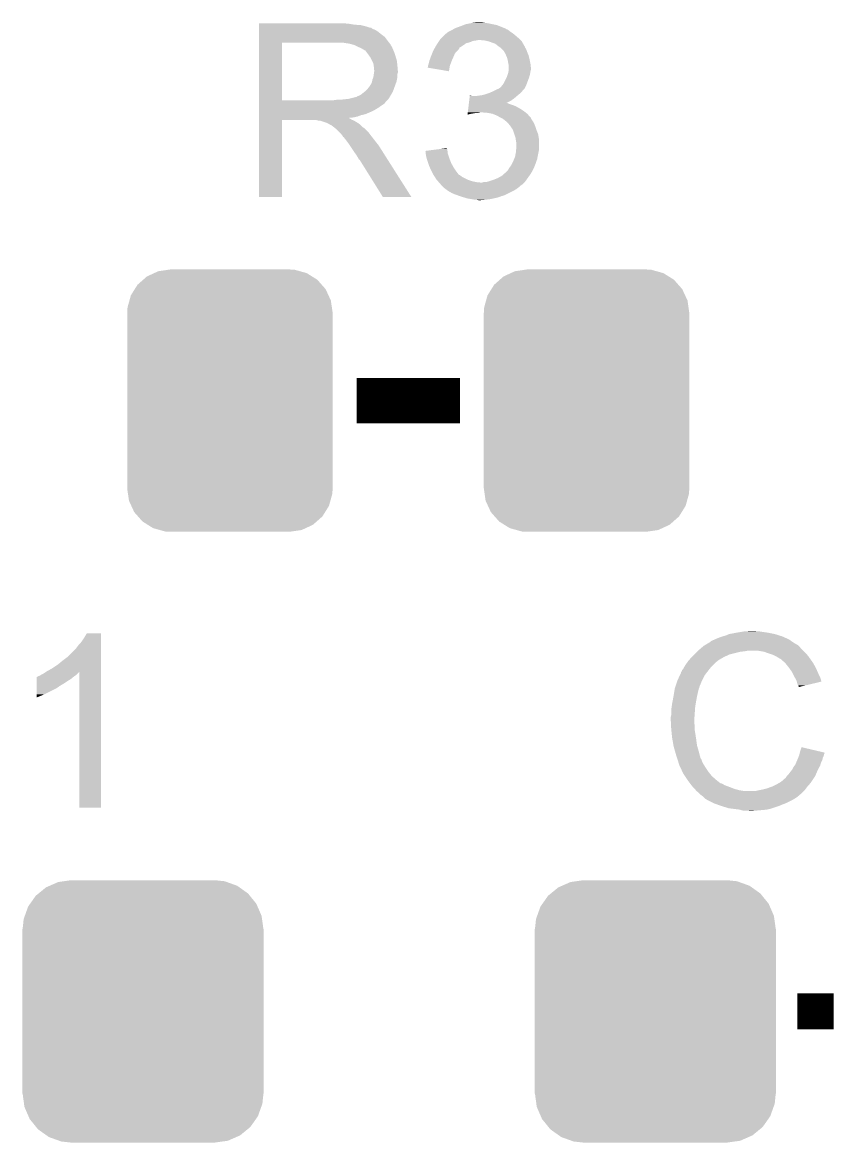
# Model space of a CAD drawing. Extents: x -1.3 to 24.2, y -3.9 to 53.4.
# Drawn here: x 9.44 to 14, y 10.49 to 16.78 of the extents above; entities that cross this region are included whole.
import ezdxf

# ---------------------------------------------------------------- set-up
doc = ezdxf.new("R2010")
doc.units = 0
doc.layers.get('0').update_dxf_attribs({"linetype": 'CONTINUOUS'})
doc.layers.add('WIFI_BLE_CLICK_V102_GTO', color=14, linetype='CONTINUOUS')
doc.layers.add('WIFI_BLE_CLICK_V102_GTS', color=12, linetype='CONTINUOUS')

# ---------------------------------------------------------------- blocks, each defined once
blk = doc.blocks.new('CUSTOM_57')
for points in [[(-0.486794, 0.678626), (-0.465932, 0.697008), (0.490572, 0.678626), (0.461224, 0.697008)], [(-0.465932, 0.697008), (-0.425122, 0.715892), (0.461224, 0.697008), (0.431072, 0.715892)], [(-0.425122, 0.715892), (-0.402214, 0.726492), (0.431072, 0.715892), (0.392864, 0.726492)], [(-0.402214, 0.726492), (-0.346074, 0.73466), (0.392864, 0.726492), (0.36342, 0.73466)], [(-0.346074, 0.73466), (-0.33274, 0.7366), (0.36342, 0.73466), (0.33274, 0.7366)], [(-0.53404, 0.625952), (-0.518606, 0.650592), (0.536988, 0.625952), (0.515276, 0.650592)], [(-0.518606, 0.650592), (-0.486794, 0.678626), (0.515276, 0.650592), (0.490572, 0.678626)], [(-0.563878, 0.562234), (-0.555872, 0.591092), (0.566472, 0.562234), (0.55312, 0.591092)], [(-0.555872, 0.591092), (-0.53404, 0.625952), (0.55312, 0.591092), (0.536988, 0.625952)], [(-0.57658, 0.49276), (-0.57464, 0.52344), (0.57658, 0.49276), (0.572118, 0.52344)], [(-0.57464, 0.52344), (-0.563878, 0.562234), (0.572118, 0.52344), (0.566472, 0.562234)], [(-0.57658, -0.49276), (-0.57658, 0.49276), (0.57658, -0.49276), (0.57658, 0.49276)], [(-0.572116, -0.52344), (-0.57658, -0.49276), (0.57464, -0.52344), (0.57658, -0.49276)], [(-0.566472, -0.562234), (-0.572116, -0.52344), (0.563876, -0.562234), (0.57464, -0.52344)], [(-0.553118, -0.591092), (-0.566472, -0.562234), (0.555872, -0.591092), (0.563876, -0.562234)], [(-0.536988, -0.625952), (-0.553118, -0.591092), (0.534038, -0.625952), (0.555872, -0.591092)], [(-0.515274, -0.650592), (-0.536988, -0.625952), (0.518606, -0.650592), (0.534038, -0.625952)], [(-0.490572, -0.678626), (-0.515274, -0.650592), (0.486792, -0.678626), (0.518606, -0.650592)], [(-0.461222, -0.697008), (-0.490572, -0.678626), (0.465932, -0.697008), (0.486792, -0.678626)], [(-0.431072, -0.715892), (-0.461222, -0.697008), (0.42512, -0.715892), (0.465932, -0.697008)], [(-0.392862, -0.726492), (-0.431072, -0.715892), (0.402214, -0.726492), (0.42512, -0.715892)], [(-0.36342, -0.73466), (-0.392862, -0.726492), (0.346072, -0.73466), (0.402214, -0.726492)], [(-0.33274, -0.7366), (-0.36342, -0.73466), (0.33274, -0.7366), (0.346072, -0.73466)]]:
    blk.add_solid(points)
blk = doc.blocks.new('CUSTOM_58')
for points in [[(-0.586032, 0.66231), (-0.544558, 0.696232), (0.58904, 0.66231), (0.541268, 0.696232)], [(-0.544558, 0.696232), (-0.523568, 0.705436), (0.541268, 0.696232), (0.528306, 0.705436)], [(-0.523568, 0.705436), (-0.47634, 0.726144), (0.528306, 0.705436), (0.470706, 0.726144)], [(-0.47634, 0.726144), (-0.444658, 0.730636), (0.470706, 0.726144), (0.45821, 0.730636)], [(-0.444658, 0.730636), (-0.40259, 0.7366), (0.45821, 0.730636), (0.40259, 0.7366)], [(-0.633606, 0.604434), (-0.602216, 0.649072), (0.635932, 0.604434), (0.599766, 0.649072)], [(-0.602216, 0.649072), (-0.586032, 0.66231), (0.599766, 0.649072), (0.58904, 0.66231)], [(-0.663508, 0.536078), (-0.645062, 0.58814), (0.665526, 0.536078), (0.642988, 0.58814)], [(-0.645062, 0.58814), (-0.633606, 0.604434), (0.642988, 0.58814), (0.635932, 0.604434)], [(-0.67564, 0.46228), (-0.669936, 0.517928), (0.67564, 0.46228), (0.668014, 0.517928)], [(-0.669936, 0.517928), (-0.663508, 0.536078), (0.668014, 0.517928), (0.665526, 0.536078)], [(-0.67691, -0.46228), (-0.67691, 0.46228), (0.67691, -0.46228), (0.67691, 0.46228)], [(-0.668012, -0.517928), (-0.67564, -0.46228), (0.669936, -0.517928), (0.67564, -0.46228)], [(-0.665526, -0.536078), (-0.668012, -0.517928), (0.663506, -0.536078), (0.669936, -0.517928)], [(-0.642986, -0.58814), (-0.665526, -0.536078), (0.645062, -0.58814), (0.663506, -0.536078)], [(-0.635932, -0.604434), (-0.642986, -0.58814), (0.633604, -0.604434), (0.645062, -0.58814)], [(-0.599764, -0.649072), (-0.635932, -0.604434), (0.602216, -0.649072), (0.633604, -0.604434)], [(-0.58904, -0.66231), (-0.599764, -0.649072), (0.58603, -0.66231), (0.602216, -0.649072)], [(-0.541266, -0.696232), (-0.58904, -0.66231), (0.544558, -0.696232), (0.58603, -0.66231)], [(-0.528306, -0.705436), (-0.541266, -0.696232), (0.523566, -0.705436), (0.544558, -0.696232)], [(-0.470704, -0.726144), (-0.528306, -0.705436), (0.47634, -0.726144), (0.523566, -0.705436)], [(-0.45821, -0.730636), (-0.470704, -0.726144), (0.444656, -0.730636), (0.47634, -0.726144)], [(-0.40259, -0.7366), (-0.45821, -0.730636), (0.40259, -0.7366), (0.444656, -0.730636)]]:
    blk.add_solid(points)

msp = doc.modelspace()

# ---------------------------------------------------------------- linework, layer by layer
at = {"layer": 'WIFI_BLE_CLICK_V102_GTO'}
for points, const_width in [([(11.31824, 14.6558), (11.89736, 14.6558)], 0.254), ([(13.7922, 11.2268), (13.9954, 11.2268)], 0.2032)]:
    msp.add_lwpolyline(points, dxfattribs=dict(at, const_width=const_width))
for points in [[(10.76962, 16.77162), (10.769622, 16.77416), (11.27506, 16.77162), (11.24712, 16.77416)], [(10.76962, 16.76654), (10.76962, 16.77162), (11.305538, 16.76654), (11.27506, 16.77162)], [(10.76962, 16.764), (10.76962, 16.76654), (11.3411, 16.764), (11.305538, 16.76654)], [(10.76962, 16.75638), (10.76962, 16.764), (11.371578, 16.75638), (11.3411, 16.764)], [(10.76962, 16.7513), (10.76962, 16.75638), (11.386822, 16.7513), (11.371578, 16.75638)], [(10.76962, 16.74876), (10.76962, 16.7513), (11.399522, 16.74876), (11.386822, 16.7513)], [(10.76962, 16.748738), (10.76962, 16.74876), (11.40206, 16.748738), (11.399522, 16.74876)], [(10.76962, 16.746214), (10.76962, 16.748738), (11.402074, 16.746214), (11.40206, 16.748738)], [(10.76962, 16.74114), (10.76962, 16.746214), (11.41222, 16.74114), (11.402074, 16.746214)], [(10.76962, 16.736058), (10.76962, 16.74114), (11.424922, 16.736058), (11.41222, 16.74114)], [(10.76962, 16.7259), (10.76962, 16.736058), (11.44016, 16.7259), (11.424922, 16.736058)], [(11.836402, 16.72844), (11.856714, 16.738598), (12.1793, 16.72844), (12.166602, 16.738598)], [(11.856714, 16.738598), (11.856718, 16.7386), (12.166602, 16.738598), (12.166598, 16.7386)], [(11.856718, 16.7386), (11.860952, 16.74114), (12.166598, 16.7386), (12.158984, 16.74114)], [(11.860952, 16.74114), (11.865178, 16.743676), (12.158984, 16.74114), (12.15644, 16.743676)], [(11.865178, 16.743676), (11.86942, 16.74622), (12.15644, 16.743676), (12.150082, 16.74622)], [(11.86942, 16.74622), (11.89736, 16.75638), (12.150082, 16.74622), (12.124686, 16.75638)], [(11.89736, 16.75638), (11.917166, 16.763998), (12.124686, 16.75638), (12.105642, 16.763998)], [(11.917166, 16.763998), (11.930382, 16.76908), (12.105642, 16.763998), (12.08024, 16.76908)], [(11.930382, 16.76908), (11.95578, 16.77416), (12.08024, 16.76908), (12.057378, 16.77416)], [(11.95578, 16.77416), (11.96848, 16.7767), (12.057378, 16.77416), (12.03706, 16.7767)], [(11.96848, 16.7767), (11.988802, 16.77924), (12.03706, 16.7767), (12.021822, 16.77924)], [(10.769618, 16.67764), (10.76962, 16.697958), (11.49096, 16.67764), (11.475722, 16.697958)], [(10.769618, 16.66494), (10.769618, 16.67764), (11.500838, 16.66494), (11.49096, 16.67764)], [(10.76962, 16.7132), (10.76962, 16.7259), (11.4554, 16.7132), (11.44016, 16.7259)], [(10.76962, 16.697958), (10.76962, 16.7132), (11.475722, 16.697958), (11.4554, 16.7132)], [(11.772896, 16.662398), (11.776284, 16.66748), (11.932916, 16.662398), (11.953238, 16.66748)], [(11.776284, 16.66748), (11.781364, 16.675098), (11.953238, 16.66748), (11.971018, 16.675098)], [(11.781364, 16.675098), (11.783058, 16.67764), (11.971018, 16.675098), (11.9888, 16.67764)], [(11.783058, 16.67764), (11.784752, 16.68018), (11.9888, 16.67764), (12.001498, 16.68018)], [(11.784752, 16.68018), (11.788142, 16.685262), (12.237722, 16.68018), (12.23264, 16.685262)], [(11.788142, 16.685262), (11.793222, 16.690342), (12.23264, 16.685262), (12.22756, 16.690342)], [(11.793222, 16.690342), (11.80846, 16.70558), (12.22756, 16.690342), (12.20978, 16.70558)], [(11.80846, 16.70558), (11.818624, 16.715742), (12.20978, 16.70558), (12.197586, 16.715742)], [(11.818624, 16.715742), (11.823696, 16.71828), (12.197586, 16.715742), (12.19454, 16.71828)], [(11.823696, 16.71828), (11.8237, 16.718282), (12.19454, 16.71828), (12.194538, 16.718282)], [(11.8237, 16.718282), (11.82878, 16.72336), (12.194538, 16.718282), (12.18692, 16.72336)], [(11.82878, 16.72336), (11.836402, 16.72844), (12.18692, 16.72336), (12.1793, 16.72844)], [(12.037058, 16.67764), (12.011662, 16.68018), (12.240262, 16.67764), (12.237722, 16.68018)], [(12.059918, 16.67256), (12.037058, 16.67764), (12.245342, 16.67256), (12.240262, 16.67764)], [(12.059924, 16.672558), (12.059918, 16.67256), (12.245342, 16.672558), (12.245342, 16.67256)], [(12.08024, 16.66494), (12.059924, 16.672558), (12.249576, 16.66494), (12.245342, 16.672558)], [(10.769612, 16.342382), (10.769618, 16.66492), (10.89914, 16.342382), (10.899142, 16.66492)], [(10.769618, 16.66492), (10.769618, 16.66494), (10.899142, 16.66492), (11.20648, 16.66494)], [(11.277602, 16.65986), (11.244582, 16.66494), (11.504788, 16.65986), (11.500838, 16.66494)], [(11.296242, 16.654776), (11.277602, 16.65986), (11.50874, 16.654776), (11.504788, 16.65986)], [(11.30554, 16.65224), (11.296242, 16.654776), (11.508744, 16.65224), (11.50874, 16.654776)], [(11.305552, 16.652234), (11.30554, 16.65224), (11.508744, 16.652234), (11.508744, 16.65224)], [(11.32586, 16.64208), (11.305552, 16.652234), (11.51636, 16.64208), (11.508744, 16.652234)], [(11.34364, 16.63446), (11.32586, 16.64208), (11.519408, 16.63446), (11.51636, 16.64208)], [(11.35211, 16.62938), (11.34364, 16.63446), (11.52144, 16.62938), (11.519408, 16.63446)], [(11.35634, 16.626842), (11.35211, 16.62938), (11.522528, 16.626842), (11.52144, 16.62938)], [(11.363964, 16.62176), (11.35634, 16.626842), (11.524706, 16.62176), (11.522528, 16.626842)], [(11.366504, 16.621752), (11.363964, 16.62176), (11.52471, 16.621752), (11.524706, 16.62176)], [(11.37412, 16.6116), (11.366504, 16.621752), (11.52906, 16.6116), (11.52471, 16.621752)], [(11.38174, 16.60144), (11.37412, 16.6116), (11.532448, 16.60144), (11.52906, 16.6116)], [(11.73734, 16.593818), (11.741572, 16.603978), (11.865064, 16.593818), (11.86942, 16.603978)], [(11.741572, 16.603978), (11.746862, 16.616678), (11.86942, 16.603978), (11.879578, 16.616678)], [(11.746862, 16.616678), (11.75004, 16.624302), (11.879578, 16.616678), (11.887202, 16.624302)], [(11.75004, 16.624302), (11.751518, 16.626838), (11.887202, 16.624302), (11.889738, 16.626838)], [(11.751518, 16.626838), (11.75596, 16.634454), (11.889738, 16.626838), (11.894816, 16.634454)], [(11.75596, 16.634454), (11.757438, 16.636988), (11.894816, 16.634454), (11.89482, 16.636988)], [(11.757438, 16.636988), (11.764854, 16.6497), (11.89482, 16.636988), (11.91514, 16.6497)], [(11.764854, 16.6497), (11.767818, 16.65478), (11.91514, 16.6497), (11.92225, 16.65478)], [(11.767818, 16.65478), (11.772896, 16.662398), (11.92225, 16.65478), (11.932916, 16.662398)], [(12.095478, 16.65986), (12.08024, 16.66494), (12.252398, 16.65986), (12.249576, 16.66494)], [(12.10818, 16.6497), (12.095478, 16.65986), (12.258042, 16.6497), (12.252398, 16.65986)], [(12.111572, 16.647156), (12.10818, 16.6497), (12.26058, 16.647156), (12.258042, 16.6497)], [(12.11834, 16.64208), (12.111572, 16.647156), (12.262274, 16.64208), (12.26058, 16.647156)], [(12.122154, 16.639538), (12.11834, 16.64208), (12.26312, 16.639538), (12.262274, 16.64208)], [(12.12596, 16.637), (12.122154, 16.639538), (12.264644, 16.637), (12.26312, 16.639538)], [(12.13612, 16.62684), (12.12596, 16.637), (12.27074, 16.62684), (12.264644, 16.637)], [(12.143738, 16.61922), (12.13612, 16.62684), (12.273282, 16.61922), (12.27074, 16.62684)], [(12.148094, 16.611602), (12.143738, 16.61922), (12.27582, 16.611602), (12.273282, 16.61922)], [(12.1539, 16.601442), (12.148094, 16.611602), (12.280174, 16.601442), (12.27582, 16.611602)], [(11.390812, 16.58874), (11.38174, 16.60144), (11.53668, 16.58874), (11.532448, 16.60144)], [(11.39444, 16.583658), (11.390812, 16.58874), (11.538206, 16.583658), (11.53668, 16.58874)], [(11.4046, 16.563338), (11.39444, 16.583658), (11.5443, 16.563338), (11.538206, 16.583658)], [(11.41222, 16.548096), (11.4046, 16.563338), (11.545826, 16.548096), (11.5443, 16.563338)], [(11.413672, 16.53794), (11.41222, 16.548096), (11.54684, 16.53794), (11.545826, 16.548096)], [(11.719562, 16.537942), (11.722098, 16.54556), (11.842404, 16.537942), (11.845174, 16.54556)], [(11.722098, 16.54556), (11.726546, 16.56334), (11.845174, 16.54556), (11.85164, 16.56334)], [(11.726546, 16.56334), (11.727182, 16.56588), (11.85164, 16.56334), (11.852768, 16.56588)], [(11.727182, 16.56588), (11.73457, 16.5862), (11.852768, 16.56588), (11.8618, 16.5862)], [(11.73457, 16.5862), (11.73734, 16.593818), (11.8618, 16.5862), (11.865064, 16.593818)], [(12.157168, 16.593818), (12.1539, 16.601442), (12.28344, 16.593818), (12.280174, 16.601442)], [(12.16152, 16.583662), (12.157168, 16.593818), (12.28598, 16.583662), (12.28344, 16.593818)], [(12.164424, 16.5735), (12.16152, 16.583662), (12.28852, 16.5735), (12.28598, 16.583662)], [(12.1666, 16.565882), (12.164424, 16.5735), (12.290044, 16.565882), (12.28852, 16.5735)], [(12.16914, 16.55064), (12.1666, 16.565882), (12.293092, 16.55064), (12.290044, 16.565882)], [(12.16965, 16.5481), (12.16914, 16.55064), (12.2936, 16.5481), (12.293092, 16.55064)], [(12.17168, 16.537942), (12.16965, 16.5481), (12.29473, 16.537942), (12.2936, 16.5481)], [(11.412218, 16.471898), (11.414758, 16.489676), (11.54684, 16.471898), (11.54684, 16.489676)], [(11.41476, 16.530318), (11.413672, 16.53794), (11.547476, 16.530318), (11.54684, 16.53794)], [(11.414758, 16.489676), (11.415846, 16.497298), (11.54684, 16.489676), (11.549378, 16.497298)], [(11.414762, 16.517618), (11.41476, 16.530318), (11.548534, 16.517618), (11.547476, 16.530318)], [(11.4173, 16.509996), (11.414762, 16.517618), (11.54917, 16.509996), (11.548534, 16.517618)], [(11.415846, 16.497298), (11.4173, 16.50746), (11.549378, 16.497298), (11.549378, 16.50746)], [(11.4173, 16.507462), (11.4173, 16.509996), (11.54938, 16.507462), (11.54917, 16.509996)], [(11.4173, 16.50746), (11.4173, 16.507462), (11.549378, 16.50746), (11.54938, 16.507462)], [(11.71702, 16.525258), (11.717022, 16.527784), (11.839782, 16.525258), (11.840204, 16.527784)], [(11.836378, 16.504924), (11.71702, 16.525258), (11.836378, 16.504924), (11.839782, 16.525258)], [(11.717022, 16.527784), (11.71956, 16.532864), (11.840204, 16.527784), (11.841054, 16.532864)], [(11.71956, 16.535398), (11.719562, 16.537942), (11.84148, 16.535398), (11.842404, 16.537942)], [(11.71956, 16.532864), (11.71956, 16.535398), (11.841054, 16.532864), (11.84148, 16.535398)], [(12.16152, 16.474442), (12.165752, 16.487138), (12.287432, 16.474442), (12.29106, 16.487138)], [(12.165752, 16.487138), (12.16914, 16.4973), (12.29106, 16.487138), (12.292752, 16.4973)], [(12.16914, 16.4973), (12.169986, 16.50238), (12.292752, 16.4973), (12.2936, 16.50238)], [(12.169986, 16.50238), (12.171678, 16.512538), (12.2936, 16.50238), (12.29614, 16.512538)], [(12.171678, 16.512538), (12.17168, 16.512542), (12.29614, 16.512538), (12.29614, 16.512542)], [(12.17168, 16.525238), (12.17168, 16.537942), (12.29614, 16.525238), (12.29473, 16.537942)], [(12.17168, 16.512542), (12.17168, 16.525238), (12.29614, 16.512542), (12.29614, 16.525238)], [(11.3792, 16.40586), (11.389358, 16.418558), (11.52698, 16.40586), (11.531598, 16.418558)], [(11.389358, 16.418558), (11.391898, 16.4211), (11.531598, 16.418558), (11.532522, 16.4211)], [(11.391898, 16.4211), (11.39444, 16.426178), (11.532522, 16.4211), (11.534368, 16.426178)], [(11.39444, 16.426178), (11.399518, 16.433798), (11.534368, 16.426178), (11.537138, 16.433798)], [(11.399518, 16.433798), (11.404598, 16.446498), (11.537138, 16.433798), (11.541756, 16.446498)], [(11.404598, 16.4465), (11.40714, 16.459198), (11.541758, 16.4465), (11.544298, 16.459198)], [(11.404598, 16.446498), (11.404598, 16.4465), (11.541756, 16.446498), (11.541758, 16.4465)], [(11.40714, 16.459198), (11.412218, 16.471898), (11.544298, 16.459198), (11.54684, 16.471898)], [(12.120882, 16.410942), (12.131042, 16.421102), (12.261848, 16.410942), (12.26693, 16.421102)], [(12.131042, 16.421102), (12.137136, 16.42872), (12.26693, 16.421102), (12.27074, 16.42872)], [(12.137136, 16.42872), (12.141202, 16.433802), (12.27074, 16.42872), (12.272644, 16.433802)], [(12.141202, 16.433802), (12.158978, 16.46936), (12.272644, 16.433802), (12.28598, 16.46936)], [(12.158978, 16.46936), (12.16152, 16.474442), (12.28598, 16.46936), (12.287432, 16.474442)], [(11.272518, 16.34998), (11.313158, 16.36014), (11.496886, 16.34998), (11.503662, 16.36014)], [(11.315696, 16.36014), (11.323316, 16.365218), (11.503662, 16.36014), (11.506624, 16.365218)], [(11.323316, 16.365218), (11.330938, 16.36776), (11.506624, 16.365218), (11.508106, 16.36776)], [(11.330938, 16.36776), (11.341098, 16.372838), (11.508106, 16.36776), (11.511068, 16.372838)], [(11.341098, 16.372838), (11.363322, 16.390618), (11.511068, 16.372838), (11.52144, 16.390618)], [(11.363322, 16.390618), (11.366498, 16.393158), (11.52144, 16.390618), (11.522362, 16.393158)], [(11.366498, 16.393158), (11.3792, 16.40586), (11.522362, 16.393158), (11.52698, 16.40586)], [(11.949928, 16.33982), (11.951442, 16.35252), (12.184378, 16.33982), (12.202162, 16.35252)], [(11.951442, 16.35252), (11.952956, 16.36522), (12.202162, 16.35252), (12.216976, 16.36522)], [(11.952956, 16.36522), (11.953258, 16.367758), (11.965944, 16.36522), (11.960864, 16.367758)], [(11.953258, 16.367758), (11.95326, 16.36776), (11.960864, 16.367758), (11.95326, 16.36776)], [(11.98372, 16.36522), (12.0015, 16.36776), (12.216976, 16.36522), (12.21994, 16.36776)], [(12.0015, 16.36776), (12.01928, 16.3703), (12.21994, 16.36776), (12.222988, 16.3703)], [(12.01928, 16.3703), (12.039598, 16.37538), (12.222988, 16.3703), (12.229084, 16.37538)], [(12.039598, 16.37538), (12.054838, 16.38046), (12.229084, 16.37538), (12.23518, 16.38046)], [(12.054838, 16.38046), (12.062458, 16.383), (12.23518, 16.38046), (12.237718, 16.383)], [(12.062458, 16.383), (12.079604, 16.39062), (12.237718, 16.383), (12.245338, 16.39062)], [(12.079604, 16.39062), (12.08532, 16.39316), (12.245338, 16.39062), (12.247242, 16.39316)], [(12.08532, 16.39316), (12.100558, 16.400778), (12.247242, 16.39316), (12.25296, 16.400778)], [(12.100558, 16.400778), (12.110724, 16.40586), (12.25296, 16.400778), (12.258038, 16.40586)], [(12.110724, 16.40586), (12.113266, 16.405864), (12.258038, 16.40586), (12.258042, 16.405864)], [(12.113266, 16.405864), (12.117068, 16.4084), (12.258042, 16.405864), (12.260578, 16.4084)], [(12.117068, 16.4084), (12.120882, 16.410942), (12.260578, 16.4084), (12.261848, 16.410942)], [(10.76961, 16.32966), (10.769612, 16.332194), (11.480778, 16.32966), (11.4808, 16.332194)], [(10.76961, 16.329646), (10.76961, 16.32966), (11.478254, 16.329646), (11.480778, 16.32966)], [(10.76961, 16.32458), (10.76961, 16.329646), (11.475716, 16.32458), (11.478254, 16.329646)], [(10.76961, 16.30934), (10.76961, 16.32458), (11.45286, 16.30934), (11.475716, 16.32458)], [(10.76961, 16.301718), (10.76961, 16.30934), (11.442698, 16.301718), (11.45286, 16.30934)], [(10.76961, 16.28648), (10.76961, 16.301718), (11.4173, 16.28648), (11.442698, 16.301718)], [(10.769612, 16.34236), (10.769612, 16.342382), (11.188698, 16.34236), (10.89914, 16.342382)], [(10.769612, 16.332194), (10.769612, 16.34236), (11.4808, 16.332194), (11.49096, 16.34236)], [(11.188698, 16.34236), (11.206464, 16.344898), (11.49096, 16.34236), (11.493498, 16.344898)], [(11.206464, 16.344898), (11.20648, 16.3449), (11.493498, 16.344898), (11.493498, 16.3449)], [(11.226798, 16.3449), (11.272518, 16.34998), (11.493498, 16.3449), (11.496886, 16.34998)], [(11.943264, 16.28394), (11.94478, 16.29664), (12.25296, 16.28394), (12.23264, 16.29664)], [(11.94478, 16.29664), (11.946294, 16.30934), (12.23264, 16.29664), (12.209782, 16.30934)], [(11.946294, 16.30934), (11.947202, 16.31696), (12.209782, 16.30934), (12.18946, 16.31696)], [(11.947202, 16.31696), (11.947808, 16.32204), (12.18946, 16.31696), (12.174222, 16.32204)], [(11.947808, 16.32204), (11.948414, 16.327118), (12.174222, 16.32204), (12.164064, 16.327118)], [(11.948414, 16.32712), (11.949928, 16.33982), (12.159072, 16.32712), (12.184378, 16.33982)], [(11.948414, 16.327118), (11.948414, 16.32712), (12.164064, 16.327118), (12.159072, 16.32712)], [(10.7696, 15.798822), (10.769608, 16.230578), (10.899118, 15.798822), (10.89914, 16.230578)], [(10.769608, 16.240758), (10.76961, 16.243266), (11.277604, 16.240758), (11.275092, 16.243266)], [(10.769608, 16.238218), (10.769608, 16.240758), (11.282682, 16.238218), (11.277604, 16.240758)], [(10.769608, 16.23314), (10.769608, 16.238218), (11.2903, 16.23314), (11.282682, 16.238218)], [(10.769608, 16.2306), (10.769608, 16.23314), (11.296652, 16.2306), (11.2903, 16.23314)], [(10.769608, 16.230578), (10.769608, 16.2306), (10.89914, 16.230578), (11.092178, 16.2306)], [(10.76961, 16.27886), (10.76961, 16.28648), (11.40206, 16.27886), (11.4173, 16.28648)], [(10.76961, 16.26362), (10.76961, 16.27886), (11.366498, 16.26362), (11.40206, 16.27886)], [(10.76961, 16.258538), (10.76961, 16.26362), (11.343638, 16.258538), (11.366498, 16.26362)], [(10.76961, 16.25092), (10.76961, 16.258538), (11.323318, 16.25092), (11.343638, 16.258538)], [(10.76961, 16.24584), (10.76961, 16.25092), (11.300458, 16.24584), (11.323318, 16.25092)], [(10.76961, 16.243266), (10.76961, 16.24584), (11.275092, 16.243266), (11.300458, 16.24584)], [(11.102338, 16.22806), (11.092178, 16.2306), (11.303002, 16.22806), (11.296652, 16.2306)], [(11.117574, 16.225526), (11.115034, 16.22806), (11.307226, 16.225526), (11.303002, 16.22806)], [(11.940544, 16.261112), (11.941144, 16.26616), (11.940544, 16.261112), (11.958318, 16.26616)], [(11.941144, 16.26616), (11.941448, 16.2687), (11.958318, 16.26616), (11.9761, 16.2687)], [(11.941448, 16.2687), (11.94175, 16.27124), (11.9761, 16.2687), (11.988798, 16.27124)], [(11.94175, 16.27124), (11.942054, 16.27378), (12.001498, 16.27124), (12.011658, 16.27378)], [(11.942054, 16.27378), (11.943264, 16.28394), (12.266024, 16.27378), (12.25296, 16.28394)], [(12.05484, 16.27124), (12.024362, 16.27378), (12.26929, 16.27124), (12.266024, 16.27378)], [(12.080238, 16.26616), (12.05484, 16.27124), (12.27582, 16.26616), (12.26929, 16.27124)], [(12.10564, 16.256), (12.080238, 16.26616), (12.28485, 16.256), (12.27582, 16.26616)], [(12.123422, 16.24584), (12.10564, 16.256), (12.293878, 16.24584), (12.28485, 16.256)], [(12.128514, 16.243294), (12.123422, 16.24584), (12.29614, 16.243294), (12.293878, 16.24584)], [(12.133594, 16.240754), (12.128514, 16.243294), (12.296144, 16.240754), (12.29614, 16.243294)], [(12.138658, 16.238222), (12.133594, 16.240754), (12.297832, 16.238222), (12.296144, 16.240754)], [(12.15136, 16.22806), (12.138658, 16.238222), (12.304608, 16.22806), (12.297832, 16.238222)], [(12.15898, 16.22298), (12.15136, 16.22806), (12.307994, 16.22298), (12.304608, 16.22806)], [(11.120116, 16.22552), (11.117574, 16.225526), (11.307236, 16.22552), (11.307226, 16.225526)], [(11.150598, 16.21536), (11.120116, 16.22552), (11.324168, 16.21536), (11.307236, 16.22552)], [(11.155678, 16.21282), (11.150598, 16.21536), (11.3284, 16.21282), (11.324168, 16.21536)], [(11.160758, 16.21028), (11.155678, 16.21282), (11.331576, 16.21028), (11.3284, 16.21282)], [(11.168378, 16.205202), (11.160758, 16.21028), (11.337924, 16.205202), (11.331576, 16.21028)], [(11.173456, 16.202662), (11.168378, 16.205202), (11.341098, 16.202662), (11.337924, 16.205202)], [(11.175994, 16.20266), (11.173456, 16.202662), (11.3411, 16.20266), (11.341098, 16.202662)], [(11.17854, 16.200122), (11.175994, 16.20266), (11.343638, 16.200122), (11.3411, 16.20266)], [(11.1887, 16.1925), (11.17854, 16.200122), (11.35126, 16.1925), (11.343638, 16.200122)], [(11.191876, 16.18996), (11.1887, 16.1925), (11.3538, 16.18996), (11.35126, 16.1925)], [(11.198228, 16.184878), (11.191876, 16.18996), (11.361422, 16.184878), (11.3538, 16.18996)], [(11.201398, 16.182342), (11.198228, 16.184878), (11.363958, 16.182342), (11.361422, 16.184878)], [(11.224262, 16.159478), (11.201398, 16.182342), (11.38682, 16.159478), (11.363958, 16.182342)], [(12.161522, 16.22044), (12.15898, 16.22298), (12.309688, 16.22044), (12.307994, 16.22298)], [(12.163746, 16.2179), (12.161522, 16.22044), (12.31138, 16.2179), (12.309688, 16.22044)], [(12.1793, 16.200122), (12.163746, 16.2179), (12.319, 16.200122), (12.31138, 16.2179)], [(12.179302, 16.20012), (12.1793, 16.200122), (12.319, 16.20012), (12.319, 16.200122)], [(12.194538, 16.177264), (12.179302, 16.20012), (12.32662, 16.177264), (12.319, 16.20012)], [(12.19454, 16.17726), (12.194538, 16.177264), (12.32662, 16.17726), (12.32662, 16.177264)], [(12.203008, 16.151858), (12.19454, 16.17726), (12.33678, 16.151858), (12.32662, 16.17726)], [(11.231878, 16.15186), (11.224262, 16.159478), (11.392536, 16.15186), (11.38682, 16.159478)], [(11.239498, 16.1417), (11.231878, 16.15186), (11.400156, 16.1417), (11.392536, 16.15186)], [(11.24077, 16.13916), (11.239498, 16.1417), (11.40206, 16.13916), (11.400156, 16.1417)], [(11.242034, 16.136634), (11.24077, 16.13916), (11.404026, 16.136634), (11.40206, 16.13916)], [(11.24457, 16.13662), (11.242034, 16.136634), (11.404036, 16.13662), (11.404026, 16.136634)], [(11.259816, 16.1163), (11.24457, 16.13662), (11.41984, 16.1163), (11.404036, 16.13662)], [(11.27506, 16.09598), (11.259816, 16.1163), (11.436096, 16.09598), (11.41984, 16.1163)], [(12.209778, 16.131542), (12.203008, 16.151858), (12.340166, 16.131542), (12.33678, 16.151858)], [(12.211232, 16.121378), (12.209778, 16.131542), (12.34186, 16.121378), (12.340166, 16.131542)], [(12.21232, 16.11376), (12.211232, 16.121378), (12.34186, 16.11376), (12.34186, 16.121378)], [(12.21486, 16.098522), (12.21232, 16.11376), (12.34186, 16.098522), (12.34186, 16.11376)], [(11.278448, 16.090898), (11.27506, 16.09598), (11.44016, 16.090898), (11.436096, 16.09598)], [(11.297074, 16.06296), (11.278448, 16.090898), (11.45794, 16.06296), (11.44016, 16.090898)], [(11.30554, 16.05026), (11.297074, 16.06296), (11.465998, 16.05026), (11.45794, 16.06296)], [(11.31824, 16.032482), (11.30554, 16.05026), (11.477278, 16.032482), (11.465998, 16.05026)], [(11.70434, 16.05788), (11.744172, 16.062958), (11.827934, 16.05788), (11.826242, 16.062958)], [(11.704622, 16.055336), (11.70434, 16.05788), (11.82878, 16.055336), (11.827934, 16.05788)], [(11.705462, 16.047718), (11.704622, 16.055336), (11.82878, 16.047718), (11.82878, 16.055336)], [(11.70658, 16.037562), (11.705462, 16.047718), (11.83132, 16.037562), (11.82878, 16.047718)], [(11.70686, 16.035022), (11.70658, 16.037562), (11.832168, 16.035022), (11.83132, 16.037562)], [(11.744172, 16.062958), (11.78399, 16.068034), (11.826242, 16.062958), (11.82624, 16.068034)], [(11.78399, 16.068034), (11.803916, 16.070574), (11.82624, 16.068034), (11.823706, 16.070574)], [(11.803916, 16.070574), (11.8237, 16.073096), (11.823706, 16.070574), (11.8237, 16.073096)], [(12.2077, 16.0274), (12.21232, 16.052798), (12.33424, 16.0274), (12.339318, 16.052798)], [(12.21232, 16.052798), (12.213378, 16.065498), (12.339318, 16.052798), (12.34186, 16.065498)], [(12.213378, 16.065498), (12.21486, 16.083278), (12.34186, 16.065498), (12.34186, 16.083278)], [(12.21486, 16.083278), (12.21486, 16.098522), (12.34186, 16.083278), (12.34186, 16.098522)], [(11.3284, 16.014698), (11.31824, 16.032482), (11.488562, 16.014698), (11.477278, 16.032482)], [(11.330938, 16.009626), (11.3284, 16.014698), (11.49178, 16.009626), (11.488562, 16.014698)], [(11.336014, 16.007082), (11.330938, 16.009626), (11.493394, 16.007082), (11.49178, 16.009626)], [(11.338562, 16.002), (11.336014, 16.007082), (11.496618, 16.002), (11.493394, 16.007082)], [(11.465558, 15.79881), (11.338562, 16.002), (11.625534, 15.79881), (11.496618, 16.002)], [(11.711376, 16.0147), (11.70686, 16.035022), (11.83894, 16.0147), (11.832168, 16.035022)], [(11.71194, 16.012162), (11.711376, 16.0147), (11.839956, 16.012162), (11.83894, 16.0147)], [(11.719562, 15.989298), (11.71194, 16.012162), (11.8491, 15.989298), (11.839956, 16.012162)], [(11.72464, 15.974062), (11.719562, 15.989298), (11.857566, 15.974062), (11.8491, 15.989298)], [(12.174218, 15.96136), (12.185104, 15.976602), (12.312468, 15.96136), (12.319, 15.976602)], [(12.185104, 15.976602), (12.18692, 15.979142), (12.319, 15.976602), (12.319906, 15.979142)], [(12.18692, 15.979142), (12.19708, 15.99946), (12.319906, 15.979142), (12.327162, 15.99946)], [(12.19708, 15.99946), (12.202158, 16.01216), (12.327162, 15.99946), (12.331698, 16.01216)], [(12.202158, 16.01216), (12.20724, 16.024862), (12.331698, 16.01216), (12.333816, 16.024862)], [(12.20724, 16.024862), (12.2077, 16.0274), (12.333816, 16.024862), (12.33424, 16.0274)], [(11.728158, 15.96644), (11.72464, 15.974062), (11.8618, 15.96644), (11.857566, 15.974062)], [(11.738708, 15.94358), (11.728158, 15.96644), (11.87704, 15.94358), (11.8618, 15.96644)], [(11.73988, 15.94104), (11.738708, 15.94358), (11.878948, 15.94104), (11.87704, 15.94358)], [(11.7475, 15.925802), (11.73988, 15.94104), (11.890384, 15.925802), (11.878948, 15.94104)], [(11.749196, 15.92326), (11.7475, 15.925802), (11.89229, 15.92326), (11.890384, 15.925802)], [(11.749198, 15.923256), (11.749196, 15.92326), (11.894826, 15.923256), (11.89229, 15.92326)], [(11.752582, 15.91818), (11.749198, 15.923256), (11.90244, 15.91818), (11.894826, 15.923256)], [(11.757662, 15.91056), (11.752582, 15.91818), (11.912602, 15.91056), (11.90244, 15.91818)], [(12.110722, 15.90548), (12.13358, 15.918182), (12.278358, 15.90548), (12.28743, 15.918182)], [(12.13358, 15.918182), (12.139294, 15.923262), (12.28743, 15.918182), (12.29106, 15.923262)], [(12.139294, 15.923262), (12.15644, 15.9385), (12.29106, 15.923262), (12.300582, 15.9385)], [(12.15644, 15.9385), (12.161522, 15.943582), (12.300582, 15.9385), (12.30376, 15.943582)], [(12.161522, 15.943582), (12.166602, 15.948662), (12.30376, 15.943582), (12.3063, 15.948662)], [(12.166602, 15.948662), (12.172694, 15.95882), (12.3063, 15.948662), (12.31138, 15.95882)], [(12.172694, 15.95882), (12.174218, 15.96136), (12.31138, 15.95882), (12.312468, 15.96136)], [(11.765278, 15.897862), (11.757662, 15.91056), (11.937998, 15.897862), (11.912602, 15.91056)], [(11.76782, 15.89532), (11.765278, 15.897862), (11.943082, 15.89532), (11.937998, 15.897862)], [(11.772898, 15.89024), (11.76782, 15.89532), (11.958322, 15.89024), (11.943082, 15.89532)], [(11.774804, 15.8877), (11.772898, 15.89024), (11.965942, 15.8877), (11.958322, 15.89024)], [(11.778616, 15.88262), (11.774804, 15.8877), (11.988802, 15.88262), (11.965942, 15.8877)], [(11.78052, 15.880082), (11.778616, 15.88262), (12.01418, 15.880082), (11.988802, 15.88262)], [(11.780522, 15.88008), (11.78052, 15.880082), (12.014198, 15.88008), (12.01418, 15.880082)], [(11.788138, 15.87246), (11.780522, 15.88008), (12.25042, 15.87246), (12.25804, 15.88008)], [(11.790678, 15.867384), (11.788138, 15.87246), (12.245344, 15.867384), (12.25042, 15.87246)], [(11.790682, 15.86738), (11.790678, 15.867384), (12.24534, 15.86738), (12.245344, 15.867384)], [(11.795764, 15.862298), (11.790682, 15.86738), (12.237718, 15.862298), (12.24534, 15.86738)], [(11.800842, 15.85722), (11.795764, 15.862298), (12.232638, 15.85722), (12.237718, 15.862298)], [(11.800842, 15.857218), (11.800842, 15.85722), (12.232634, 15.857218), (12.232638, 15.85722)], [(11.81608, 15.84452), (11.800842, 15.857218), (12.215706, 15.84452), (12.232634, 15.857218)], [(12.014198, 15.88008), (12.021822, 15.880082), (12.25804, 15.88008), (12.258042, 15.880082)], [(12.021822, 15.880082), (12.029444, 15.88262), (12.258042, 15.880082), (12.26058, 15.88262)], [(12.044684, 15.88262), (12.062452, 15.887698), (12.26058, 15.88262), (12.265658, 15.887698)], [(12.062452, 15.887698), (12.06246, 15.8877), (12.265658, 15.887698), (12.265658, 15.8877)], [(12.06246, 15.8877), (12.08532, 15.89532), (12.265658, 15.8877), (12.271102, 15.89532)], [(12.08532, 15.89532), (12.110722, 15.90548), (12.271102, 15.89532), (12.278358, 15.90548)], [(10.899118, 15.7988), (10.7696, 15.798822), (10.899118, 15.7988), (10.899118, 15.798822)], [(11.62554, 15.7988), (11.625534, 15.79881), (11.62554, 15.7988), (11.465558, 15.79881)], [(11.81964, 15.841978), (11.81608, 15.84452), (12.212318, 15.841978), (12.215706, 15.84452)], [(11.830304, 15.83436), (11.81964, 15.841978), (12.19962, 15.83436), (12.212318, 15.841978)], [(11.833858, 15.83182), (11.830304, 15.83436), (12.19454, 15.83182), (12.19962, 15.83436)], [(11.851638, 15.82166), (11.833858, 15.83182), (12.17422, 15.82166), (12.19454, 15.83182)], [(11.869422, 15.81404), (11.851638, 15.82166), (12.15898, 15.81404), (12.17422, 15.82166)], [(11.883652, 15.808958), (11.869422, 15.81404), (12.148818, 15.808958), (12.15898, 15.81404)], [(11.89787, 15.80388), (11.883652, 15.808958), (12.13104, 15.80388), (12.148818, 15.808958)], [(11.90498, 15.80134), (11.89787, 15.80388), (12.124266, 15.80134), (12.13104, 15.80388)], [(11.92149, 15.79626), (11.90498, 15.80134), (12.110718, 15.79626), (12.124266, 15.80134)], [(11.937998, 15.79118), (11.92149, 15.79626), (12.08786, 15.79118), (12.110718, 15.79626)], [(11.96848, 15.7861), (11.937998, 15.79118), (12.06246, 15.7861), (12.08786, 15.79118)], [(11.981178, 15.78356), (11.96848, 15.7861), (12.0396, 15.78356), (12.06246, 15.7861)], [(12.001498, 15.78102), (11.991338, 15.78356), (12.014202, 15.78102), (12.0396, 15.78356)], [(9.78916, 13.324838), (9.804398, 13.350218), (9.883138, 13.324838), (9.88314, 13.350218)], [(9.804398, 13.350218), (9.804412, 13.35024), (9.88314, 13.350218), (9.804412, 13.35024)], [(13.3731, 13.33246), (13.390882, 13.33754), (13.70584, 13.33246), (13.689586, 13.33754)], [(13.390882, 13.33754), (13.408662, 13.34516), (13.689586, 13.33754), (13.665202, 13.34516)], [(13.408662, 13.34516), (13.4493, 13.35278), (13.665202, 13.34516), (13.627098, 13.35278)], [(13.4493, 13.35278), (13.47978, 13.35786), (13.627098, 13.35278), (13.59154, 13.35786)], [(13.47978, 13.35786), (13.49502, 13.3604), (13.59154, 13.35786), (13.576302, 13.3604)], [(13.49502, 13.3604), (13.540738, 13.36294), (13.563602, 13.3604), (13.553442, 13.36294)], [(9.7409, 13.261342), (9.75614, 13.28166), (9.883138, 13.261342), (9.883138, 13.28166)], [(9.75614, 13.28166), (9.77392, 13.30198), (9.883138, 13.28166), (9.883138, 13.30198)], [(9.77392, 13.30198), (9.78916, 13.324838), (9.883138, 13.30198), (9.883138, 13.324838)], [(13.251408, 13.266418), (13.260416, 13.27404), (13.809982, 13.266418), (13.8049, 13.27404)], [(13.260416, 13.27404), (13.266422, 13.279122), (13.8049, 13.27404), (13.799818, 13.279122)], [(13.266422, 13.279122), (13.270646, 13.281658), (13.799818, 13.279122), (13.79728, 13.281658)], [(13.270646, 13.281658), (13.274876, 13.284198), (13.79728, 13.281658), (13.792204, 13.284198)], [(13.274876, 13.284198), (13.279102, 13.286734), (13.792204, 13.284198), (13.789666, 13.286734)], [(13.279102, 13.286734), (13.279112, 13.28674), (13.789666, 13.286734), (13.787124, 13.28674)], [(13.279112, 13.28674), (13.300268, 13.29944), (13.787124, 13.28674), (13.7668, 13.29944)], [(13.300268, 13.29944), (13.30452, 13.301992), (13.7668, 13.29944), (13.763228, 13.301992)], [(13.30452, 13.301992), (13.304534, 13.304526), (13.763228, 13.301992), (13.75968, 13.304526)], [(13.304534, 13.304526), (13.314682, 13.3096), (13.75968, 13.304526), (13.752574, 13.3096)], [(13.314682, 13.3096), (13.322294, 13.312138), (13.752574, 13.3096), (13.74902, 13.312138)], [(13.322294, 13.312138), (13.3223, 13.31214), (13.74902, 13.312138), (13.749018, 13.31214)], [(13.3223, 13.31214), (13.33246, 13.31722), (13.749018, 13.31214), (13.73886, 13.31722)], [(13.33246, 13.31722), (13.345158, 13.3223), (13.73886, 13.31722), (13.7287, 13.3223)], [(13.345158, 13.3223), (13.357858, 13.32738), (13.7287, 13.3223), (13.71727, 13.32738)], [(13.357858, 13.32738), (13.3731, 13.33246), (13.71727, 13.32738), (13.70584, 13.33246)], [(9.66724, 13.1953), (9.69772, 13.21817), (9.883136, 13.1953), (9.883136, 13.21817)], [(9.69772, 13.21817), (9.697742, 13.2207), (9.883136, 13.21817), (9.883136, 13.2207)], [(9.697742, 13.2207), (9.700266, 13.220706), (9.883136, 13.2207), (9.883136, 13.220706)], [(9.700266, 13.220706), (9.7409, 13.261342), (9.883136, 13.220706), (9.883138, 13.261342)], [(13.182366, 13.197838), (13.198532, 13.21562), (13.347698, 13.197838), (13.378182, 13.21562)], [(13.198532, 13.21562), (13.20546, 13.22324), (13.378182, 13.21562), (13.39469, 13.22324)], [(13.20546, 13.22324), (13.21308, 13.23086), (13.39469, 13.22324), (13.411198, 13.23086)], [(13.21308, 13.23086), (13.22832, 13.2461), (13.411198, 13.23086), (13.47216, 13.2461)], [(13.22832, 13.2461), (13.23086, 13.24864), (13.47216, 13.2461), (13.497562, 13.24864)], [(13.23086, 13.24864), (13.2334, 13.25118), (13.497562, 13.24864), (13.510258, 13.25118)], [(13.2334, 13.25118), (13.251408, 13.266418), (13.82522, 13.25118), (13.809982, 13.266418)], [(13.604238, 13.2461), (13.573758, 13.25118), (13.8303, 13.2461), (13.82522, 13.25118)], [(13.63218, 13.23594), (13.604238, 13.2461), (13.84046, 13.23594), (13.8303, 13.2461)], [(13.639806, 13.233398), (13.63218, 13.23594), (13.843002, 13.233398), (13.84046, 13.23594)], [(13.655038, 13.22832), (13.639806, 13.233398), (13.847066, 13.22832), (13.843002, 13.233398)], [(13.67028, 13.2207), (13.655038, 13.22832), (13.85316, 13.2207), (13.847066, 13.22832)], [(13.67536, 13.21816), (13.67028, 13.2207), (13.854976, 13.21816), (13.85316, 13.2207)], [(13.688062, 13.21054), (13.67536, 13.21816), (13.860418, 13.21054), (13.854976, 13.21816)], [(13.698216, 13.205462), (13.688062, 13.21054), (13.864046, 13.205462), (13.860418, 13.21054)], [(9.580878, 13.136878), (9.60882, 13.15212), (9.883134, 13.136878), (9.883134, 13.15212)], [(9.60882, 13.15212), (9.6393, 13.17244), (9.883134, 13.15212), (9.883136, 13.17244)], [(9.6393, 13.17244), (9.66724, 13.1953), (9.883136, 13.17244), (9.883136, 13.1953)], [(13.144504, 13.141962), (13.149582, 13.147044), (13.293234, 13.141962), (13.297186, 13.147044)], [(13.149582, 13.147044), (13.15466, 13.157198), (13.297186, 13.147044), (13.305084, 13.157198)], [(13.15466, 13.157198), (13.156182, 13.159738), (13.305084, 13.157198), (13.30706, 13.159738)], [(13.156182, 13.159738), (13.162278, 13.1699), (13.30706, 13.159738), (13.317222, 13.1699)], [(13.162278, 13.1699), (13.174724, 13.187678), (13.317222, 13.1699), (13.335, 13.187678)], [(13.174724, 13.187678), (13.18006, 13.1953), (13.335, 13.187678), (13.345158, 13.1953)], [(13.18006, 13.1953), (13.180062, 13.195302), (13.345158, 13.1953), (13.34516, 13.195302)], [(13.180062, 13.195302), (13.182366, 13.197838), (13.34516, 13.195302), (13.347698, 13.197838)], [(13.70076, 13.20292), (13.698216, 13.205462), (13.865862, 13.20292), (13.864046, 13.205462)], [(13.720764, 13.18514), (13.70076, 13.20292), (13.878562, 13.18514), (13.865862, 13.20292)], [(13.72362, 13.1826), (13.720764, 13.18514), (13.880014, 13.1826), (13.878562, 13.18514)], [(13.735812, 13.16736), (13.72362, 13.1826), (13.88872, 13.16736), (13.880014, 13.1826)], [(13.74394, 13.1572), (13.735812, 13.16736), (13.8938, 13.1572), (13.88872, 13.16736)], [(13.751052, 13.14704), (13.74394, 13.1572), (13.89888, 13.14704), (13.8938, 13.1572)], [(13.761718, 13.1318), (13.751052, 13.14704), (13.905654, 13.1318), (13.89888, 13.14704)], [(9.522476, 13.081), (9.52248, 13.0937), (9.69518, 13.081), (9.715498, 13.0937)], [(9.52248, 13.0937), (9.522482, 13.10386), (9.715498, 13.0937), (9.72769, 13.10386)], [(9.522482, 13.10386), (9.525006, 13.103866), (9.72769, 13.10386), (9.727698, 13.103866)], [(9.525006, 13.103866), (9.52754, 13.1064), (9.727698, 13.103866), (9.73074, 13.1064)], [(9.52754, 13.1064), (9.527544, 13.106402), (9.73074, 13.1064), (9.730742, 13.106402)], [(9.527544, 13.106402), (9.532622, 13.10894), (9.730742, 13.106402), (9.73455, 13.10894)], [(9.532622, 13.10894), (9.540244, 13.111482), (9.73455, 13.10894), (9.738362, 13.111482)], [(9.540244, 13.111482), (9.547862, 13.11656), (9.738362, 13.111482), (9.74598, 13.11656)], [(9.547862, 13.11656), (9.558022, 13.121642), (9.74598, 13.11656), (9.75106, 13.121642)], [(9.558022, 13.121642), (9.573206, 13.131764), (9.75106, 13.121642), (9.761182, 13.131764)], [(9.573206, 13.131764), (9.580878, 13.136878), (9.883134, 13.131764), (9.883134, 13.136878)], [(9.76122, 12.369822), (9.761182, 13.131764), (9.883118, 12.369822), (9.883134, 13.131764)], [(13.108092, 13.053056), (13.118252, 13.08354), (13.24356, 13.053056), (13.25626, 13.08354)], [(13.118252, 13.08354), (13.1191, 13.08608), (13.25626, 13.08354), (13.25753, 13.08608)], [(13.1191, 13.08608), (13.132246, 13.114018), (13.25753, 13.08608), (13.2715, 13.114018)], [(13.132246, 13.114018), (13.13942, 13.129264), (13.2715, 13.114018), (13.283358, 13.129264)], [(13.13942, 13.129264), (13.139426, 13.131806), (13.283358, 13.129264), (13.285334, 13.131806)], [(13.139426, 13.131806), (13.14196, 13.134344), (13.285334, 13.131806), (13.287308, 13.134344)], [(13.14196, 13.134344), (13.144504, 13.141962), (13.287308, 13.134344), (13.293234, 13.141962)], [(13.76553, 13.12418), (13.761718, 13.1318), (13.90904, 13.12418), (13.905654, 13.1318)], [(13.77442, 13.1064), (13.76553, 13.12418), (13.917932, 13.1064), (13.90904, 13.12418)], [(13.775834, 13.103858), (13.77442, 13.1064), (13.919202, 13.103858), (13.917932, 13.1064)], [(13.78712, 13.083542), (13.775834, 13.103858), (13.925276, 13.083542), (13.919202, 13.103858)], [(13.788394, 13.078454), (13.78712, 13.083542), (13.926796, 13.078454), (13.925276, 13.083542)], [(9.522462, 13.00734), (9.52247, 13.0429), (9.56564, 13.00734), (9.636758, 13.0429)], [(9.52247, 13.050518), (9.522474, 13.06576), (9.646918, 13.050518), (9.672322, 13.06576)], [(9.52247, 13.04798), (9.52247, 13.050518), (9.64438, 13.04798), (9.646918, 13.050518)], [(9.52247, 13.0429), (9.52247, 13.04798), (9.636758, 13.0429), (9.64438, 13.04798)], [(9.522474, 13.06576), (9.522476, 13.081), (9.672322, 13.06576), (9.69518, 13.081)], [(13.10005, 13.0175), (13.103436, 13.037818), (13.2334, 13.0175), (13.238478, 13.037818)], [(13.103436, 13.037818), (13.103862, 13.040362), (13.238478, 13.037818), (13.23975, 13.040362)], [(13.103862, 13.040362), (13.104706, 13.042896), (13.23975, 13.040362), (13.241018, 13.042896)], [(13.104706, 13.042896), (13.106398, 13.047974), (13.241018, 13.042896), (13.24102, 13.047974)], [(13.106398, 13.047974), (13.107244, 13.050514), (13.24102, 13.047974), (13.243554, 13.050514)], [(13.107244, 13.050514), (13.108092, 13.053056), (13.243554, 13.050514), (13.24356, 13.053056)], [(13.789662, 13.07338), (13.788394, 13.078454), (13.905634, 13.07338), (13.926796, 13.078454)], [(13.79474, 13.058144), (13.789662, 13.07338), (13.842092, 13.058144), (13.905634, 13.07338)], [(13.799814, 13.053066), (13.79474, 13.058144), (13.820914, 13.053066), (13.842092, 13.058144)], [(13.79982, 13.048008), (13.799814, 13.053066), (13.79982, 13.048008), (13.820914, 13.053066)], [(9.52246, 12.99718), (9.522462, 13.00734), (9.54278, 12.99718), (9.56564, 13.00734)], [(9.52246, 12.98959), (9.52246, 12.99718), (9.52246, 12.98959), (9.54278, 12.99718)], [(13.08862, 12.954), (13.091, 12.9667), (13.221122, 12.954), (13.22324, 12.9667)], [(13.091, 12.9667), (13.09624, 12.99464), (13.22324, 12.9667), (13.22832, 12.99464)], [(13.09624, 12.99464), (13.10005, 13.0175), (13.22832, 12.99464), (13.2334, 13.0175)], [(13.08354, 12.91844), (13.08608, 12.936222), (13.216888, 12.91844), (13.21816, 12.936222)], [(13.08354, 12.890502), (13.08354, 12.91844), (13.214894, 12.890502), (13.216888, 12.91844)], [(13.08608, 12.936222), (13.08862, 12.954), (13.21816, 12.936222), (13.221122, 12.954)], [(13.081, 12.880342), (13.08354, 12.890502), (13.214168, 12.880342), (13.214894, 12.890502)], [(13.081, 12.865102), (13.081, 12.880342), (13.21308, 12.865102), (13.214168, 12.880342)], [(13.081, 12.8651), (13.081, 12.865102), (13.213082, 12.8651), (13.21308, 12.865102)], [(13.082144, 12.842238), (13.081, 12.8651), (13.213082, 12.842238), (13.213082, 12.8651)], [(13.082526, 12.834616), (13.082144, 12.842238), (13.21562, 12.834616), (13.213082, 12.842238)], [(13.08354, 12.8143), (13.082526, 12.834616), (13.21562, 12.8143), (13.21562, 12.834616)], [(13.084304, 12.806678), (13.08354, 12.8143), (13.21562, 12.806678), (13.21562, 12.8143)], [(13.085826, 12.79144), (13.084304, 12.806678), (13.21816, 12.79144), (13.21562, 12.806678)], [(13.08862, 12.763498), (13.085826, 12.79144), (13.22246, 12.763498), (13.21816, 12.79144)], [(13.089518, 12.75842), (13.08862, 12.763498), (13.22324, 12.75842), (13.22246, 12.763498)], [(13.09624, 12.72032), (13.089518, 12.75842), (13.22832, 12.72032), (13.22324, 12.75842)], [(13.096242, 12.720318), (13.09624, 12.72032), (13.22832, 12.720318), (13.22832, 12.72032)], [(13.10132, 12.7), (13.096242, 12.720318), (13.234126, 12.7), (13.22832, 12.720318)], [(13.80744, 12.687298), (13.81508, 12.710156), (13.912168, 12.687298), (13.81508, 12.710156)], [(13.105676, 12.68476), (13.10132, 12.7), (13.23848, 12.68476), (13.234126, 12.7)], [(13.11148, 12.66444), (13.105676, 12.68476), (13.243902, 12.66444), (13.23848, 12.68476)], [(13.117408, 12.646658), (13.11148, 12.66444), (13.248644, 12.646658), (13.243902, 12.66444)], [(13.118256, 12.644116), (13.117408, 12.646658), (13.251182, 12.644116), (13.248644, 12.646658)], [(13.119948, 12.639038), (13.118256, 12.644116), (13.25372, 12.639038), (13.251182, 12.644116)], [(13.791472, 12.639038), (13.79474, 12.64666), (13.931898, 12.639038), (13.933422, 12.64666)], [(13.79474, 12.64666), (13.796644, 12.651738), (13.933422, 12.64666), (13.93444, 12.651738)], [(13.796644, 12.651738), (13.800452, 12.661898), (13.93444, 12.651738), (13.93952, 12.661898)], [(13.800452, 12.661898), (13.80236, 12.666982), (13.93952, 12.661898), (13.940788, 12.666982)], [(13.80236, 12.666982), (13.803628, 12.672058), (13.940788, 12.666982), (13.942058, 12.672058)], [(13.803628, 12.672058), (13.804898, 12.677136), (13.942058, 12.672058), (13.944598, 12.677136)], [(13.804898, 12.677136), (13.80553, 12.679662), (13.944598, 12.677136), (13.9446, 12.679662)], [(13.80553, 12.679662), (13.80744, 12.687298), (13.9446, 12.679662), (13.912168, 12.687298)], [(13.12164, 12.633958), (13.119948, 12.639038), (13.255414, 12.633958), (13.25372, 12.639038)], [(13.122276, 12.63142), (13.12164, 12.633958), (13.25626, 12.63142), (13.255414, 12.633958)], [(13.124182, 12.6238), (13.122276, 12.63142), (13.260072, 12.6238), (13.25626, 12.63142)], [(13.126722, 12.616182), (13.124182, 12.6238), (13.26388, 12.616182), (13.260072, 12.6238)], [(13.12926, 12.608562), (13.126722, 12.616182), (13.268644, 12.608562), (13.26388, 12.616182)], [(13.1318, 12.60348), (13.12926, 12.608562), (13.271818, 12.60348), (13.268644, 12.608562)], [(13.135386, 12.59586), (13.1318, 12.60348), (13.27658, 12.59586), (13.271818, 12.60348)], [(13.146144, 12.573), (13.135386, 12.59586), (13.29182, 12.573), (13.27658, 12.59586)], [(13.75156, 12.57046), (13.761722, 12.583162), (13.90126, 12.57046), (13.906818, 12.583162)], [(13.761722, 12.583162), (13.76426, 12.58824), (13.906818, 12.583162), (13.90904, 12.58824)], [(13.76426, 12.58824), (13.76934, 12.5984), (13.90904, 12.58824), (13.914846, 12.5984)], [(13.76934, 12.5984), (13.775432, 12.606018), (13.914846, 12.5984), (13.9192, 12.606018)], [(13.775432, 12.606018), (13.7795, 12.611102), (13.9192, 12.606018), (13.92065, 12.611102)], [(13.7795, 12.611102), (13.78494, 12.623798), (13.92065, 12.611102), (13.924278, 12.623798)], [(13.78494, 12.623798), (13.791472, 12.639038), (13.924278, 12.623798), (13.931898, 12.639038)], [(13.15212, 12.5603), (13.146144, 12.573), (13.30198, 12.5603), (13.29182, 12.573)], [(13.160588, 12.5476), (13.15212, 12.5603), (13.31214, 12.5476), (13.30198, 12.5603)], [(13.174132, 12.527282), (13.160588, 12.5476), (13.334998, 12.527282), (13.31214, 12.5476)], [(13.17752, 12.5222), (13.174132, 12.527282), (13.341352, 12.5222), (13.334998, 12.527282)], [(13.189244, 12.50696), (13.17752, 12.5222), (13.360406, 12.50696), (13.341352, 12.5222)], [(13.698218, 12.51458), (13.71092, 12.52474), (13.869246, 12.51458), (13.87602, 12.52474)], [(13.71092, 12.52474), (13.718544, 12.532362), (13.87602, 12.52474), (13.8811, 12.532362)], [(13.718544, 12.532362), (13.72362, 12.534904), (13.8811, 12.532362), (13.882794, 12.534904)], [(13.72362, 12.534904), (13.7287, 12.54252), (13.882794, 12.534904), (13.887872, 12.54252)], [(13.7287, 12.54252), (13.732508, 12.547598), (13.887872, 12.54252), (13.891258, 12.547598)], [(13.732508, 12.547598), (13.736322, 12.55268), (13.891258, 12.547598), (13.89348, 12.55268)], [(13.736322, 12.55268), (13.74394, 12.560302), (13.89348, 12.55268), (13.896816, 12.560302)], [(13.74394, 12.560302), (13.75156, 12.57046), (13.896816, 12.560302), (13.90126, 12.57046)], [(13.189246, 12.506958), (13.189244, 12.50696), (13.365484, 12.506958), (13.360406, 12.50696)], [(13.193154, 12.501878), (13.189246, 12.506958), (13.375642, 12.501878), (13.365484, 12.506958)], [(13.19706, 12.4968), (13.193154, 12.501878), (13.38326, 12.4968), (13.375642, 12.501878)], [(13.199014, 12.49426), (13.19706, 12.4968), (13.39088, 12.49426), (13.38326, 12.4968)], [(13.20292, 12.489182), (13.199014, 12.49426), (13.404422, 12.489182), (13.39088, 12.49426)], [(13.205462, 12.48664), (13.20292, 12.489182), (13.4112, 12.48664), (13.404422, 12.489182)], [(13.21562, 12.47648), (13.205462, 12.48664), (13.436596, 12.47648), (13.4112, 12.48664)], [(13.215622, 12.476478), (13.21562, 12.47648), (13.4366, 12.476478), (13.436596, 12.47648)], [(13.221716, 12.46886), (13.215622, 12.476478), (13.46454, 12.46886), (13.4366, 12.476478)], [(13.225778, 12.463782), (13.221716, 12.46886), (13.49501, 12.463782), (13.46454, 12.46886)], [(13.225782, 12.46378), (13.225778, 12.463782), (13.495022, 12.46378), (13.49501, 12.463782)], [(13.238478, 12.453622), (13.225782, 12.46378), (13.8176, 12.453622), (13.827758, 12.46378)], [(13.238482, 12.45362), (13.238478, 12.453622), (13.8176, 12.45362), (13.8176, 12.453622)], [(13.24864, 12.443462), (13.238482, 12.45362), (13.805986, 12.443462), (13.8176, 12.45362)], [(13.555982, 12.46378), (13.56614, 12.46632), (13.827758, 12.46378), (13.830298, 12.46632)], [(13.56614, 12.46632), (13.57884, 12.46886), (13.830298, 12.46632), (13.832838, 12.46886)], [(13.57884, 12.46886), (13.59154, 12.4714), (13.832838, 12.46886), (13.834742, 12.4714)], [(13.59154, 12.4714), (13.62202, 12.479022), (13.834742, 12.4714), (13.840458, 12.479022)], [(13.62202, 12.479022), (13.64996, 12.48918), (13.840458, 12.479022), (13.848078, 12.48918)], [(13.64996, 12.48918), (13.649962, 12.489182), (13.848078, 12.48918), (13.84808, 12.489182)], [(13.649962, 12.489182), (13.680438, 12.50442), (13.84808, 12.489182), (13.861414, 12.50442)], [(13.680438, 12.50442), (13.689324, 12.509498), (13.861414, 12.50442), (13.86586, 12.509498)], [(13.689324, 12.509498), (13.698218, 12.51458), (13.86586, 12.509498), (13.869246, 12.51458)], [(13.258798, 12.43584), (13.24864, 12.443462), (13.797274, 12.43584), (13.805986, 12.443462)], [(13.258814, 12.435826), (13.258798, 12.43584), (13.794734, 12.435826), (13.797274, 12.43584)], [(13.263882, 12.430758), (13.258814, 12.435826), (13.792194, 12.430758), (13.794734, 12.435826)], [(13.266422, 12.428218), (13.263882, 12.430758), (13.787118, 12.428218), (13.792194, 12.430758)], [(13.271498, 12.423142), (13.266422, 12.428218), (13.779504, 12.423142), (13.787118, 12.428218)], [(13.271502, 12.42314), (13.271498, 12.423142), (13.779502, 12.42314), (13.779504, 12.423142)], [(13.279114, 12.418064), (13.271502, 12.42314), (13.77104, 12.418064), (13.779502, 12.42314)], [(13.281638, 12.41806), (13.279114, 12.418064), (13.771034, 12.41806), (13.77104, 12.418064)], [(13.28166, 12.415534), (13.281638, 12.41806), (13.766822, 12.415534), (13.771034, 12.41806)], [(13.281688, 12.41552), (13.28166, 12.415534), (13.7668, 12.41552), (13.766822, 12.415534)], [(13.3223, 12.3952), (13.281688, 12.41552), (13.72616, 12.3952), (13.7668, 12.41552)], [(13.34389, 12.38758), (13.3223, 12.3952), (13.70584, 12.38758), (13.72616, 12.3952)], [(9.883118, 12.3698), (9.76122, 12.369822), (9.883118, 12.3698), (9.883118, 12.369822)], [(13.36548, 12.37996), (13.34389, 12.38758), (13.68806, 12.37996), (13.70584, 12.38758)], [(13.406118, 12.36726), (13.36548, 12.37996), (13.649958, 12.36726), (13.68806, 12.37996)], [(13.426438, 12.36472), (13.406118, 12.36726), (13.642338, 12.36472), (13.649958, 12.36726)], [(13.467078, 12.35964), (13.426438, 12.36472), (13.619478, 12.35964), (13.642338, 12.36472)], [(13.475968, 12.3571), (13.467078, 12.35964), (13.59408, 12.3571), (13.619478, 12.35964)], [(13.484856, 12.35456), (13.475968, 12.3571), (13.56614, 12.35456), (13.59408, 12.3571)], [(13.522958, 12.35202), (13.512798, 12.35456), (13.538202, 12.35202), (13.56614, 12.35456)]]:
    msp.add_solid(points, dxfattribs=at)

# ---------------------------------------------------------------- block references
at = {"layer": 'WIFI_BLE_CLICK_V102_GTS'}
for name, p in [('CUSTOM_57', (10.60704, 14.6558)), ('CUSTOM_57', (12.60856, 14.6558)), ('CUSTOM_58', (10.11936, 11.2268)), ('CUSTOM_58', (12.99464, 11.2268))]:
    msp.add_blockref(name, p, dxfattribs=at)

doc.saveas('drawing.dxf')
